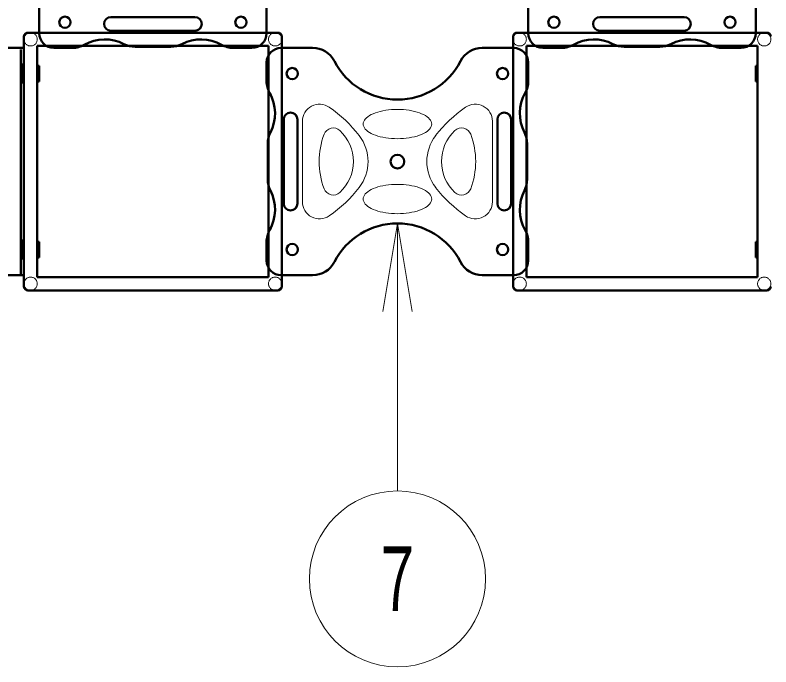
# Model space of a CAD drawing. Units: millimetres on the paper, scale 1:60. Extents: x -385 to 0, y -594 to 267.
# Drawn here: x -285.59 to -259.83, y 168.95 to 191.17 of the extents above; entities that cross this region are included whole.
import ezdxf
from ezdxf.enums import TextEntityAlignment as Align

# ---------------------------------------------------------------- set-up
doc = ezdxf.new("R2010")
doc.units = ezdxf.units.MM
doc.linetypes.add('USER1', pattern=[4.5, 2.5, -2])
doc.layers.add('LY_1', color=140, linetype='Continuous', lineweight=50)
doc.styles.add('ＭＳ ゴシック', font='')
doc.styles.get('ＭＳ ゴシック').set_extended_font_data('MS Gothic')

msp = doc.modelspace()

# ---------------------------------------------------------------- linework, layer by layer
at = {"layer": 'LY_1'}
for p, q in [((-284.768, 190.557), (-284.768, 191.625)), ((-277.018, 190.557), (-277.018, 191.625)), ((-268.101, 190.557), (-268.101, 191.625)), ((-260.351, 190.557), (-260.351, 191.625)), ((-279.46, 191.107), (-282.326, 191.107)), ((-262.793, 191.107), (-265.66, 191.107)), ((-279.46, 190.64), (-282.326, 190.64)), ((-262.793, 190.64), (-265.66, 190.64)), ((-285.286, 181.922), (-285.286, 190.442)), ((-285.153, 190.575), (-276.633, 190.575)), ((-276.5, 190.442), (-276.5, 181.922)), ((-268.62, 181.922), (-268.62, 190.442)), ((-268.486, 190.575), (-259.966, 190.575)), ((-284.833, 190.122), (-276.953, 190.122)), ((-284.833, 182.242), (-284.833, 190.122)), ((-281.5, 190.094), (-280.893, 190.094)), ((-280.286, 190.094), (-280.893, 190.094)), ((-276.953, 190.122), (-276.953, 182.242)), ((-268.166, 190.122), (-260.286, 190.122)), ((-268.166, 182.242), (-268.166, 190.122)), ((-264.833, 190.094), (-264.226, 190.094)), ((-263.619, 190.094), (-264.226, 190.094)), ((-260.286, 190.122), (-260.286, 182.242)), ((-285.286, 190.057), (-286.336, 190.057)), ((-285.393, 190.007), (-285.393, 182.357)), ((-283.637, 190.057), (-284.268, 190.057)), ((-278.149, 190.057), (-277.518, 190.057)), ((-276.518, 190.057), (-275.45, 190.057)), ((-268.601, 190.057), (-269.669, 190.057)), ((-266.97, 190.057), (-267.601, 190.057)), ((-261.482, 190.057), (-260.851, 190.057)), ((-285.286, 189.449), (-285.393, 189.449)), ((-285.346, 188.915), (-285.346, 189.449)), ((-285.286, 189.49), (-285.326, 189.49)), ((-284.773, 189.449), (-284.833, 189.449)), ((-284.773, 188.915), (-284.773, 189.449)), ((-277.018, 188.926), (-277.018, 189.557)), ((-268.101, 188.926), (-268.101, 189.557)), ((-260.346, 188.915), (-260.346, 189.449)), ((-260.346, 189.449), (-260.286, 189.449)), ((-285.286, 188.915), (-285.393, 188.915)), ((-285.286, 188.874), (-285.326, 188.874)), ((-284.773, 188.915), (-284.833, 188.915)), ((-260.346, 188.915), (-260.286, 188.915)), ((-276.435, 187.615), (-276.435, 184.749)), ((-275.968, 187.615), (-275.968, 184.749)), ((-269.151, 187.615), (-269.151, 184.749)), ((-268.685, 187.615), (-268.685, 184.749)), ((-276.981, 186.789), (-276.981, 186.182)), ((-268.139, 186.789), (-268.139, 186.182)), ((-276.981, 185.575), (-276.981, 186.182)), ((-268.139, 185.575), (-268.139, 186.182)), ((-285.286, 183.449), (-285.393, 183.449)), ((-285.346, 183.449), (-285.346, 182.915)), ((-285.286, 183.49), (-285.326, 183.49)), ((-284.773, 183.449), (-284.833, 183.449)), ((-284.773, 183.449), (-284.773, 182.915)), ((-277.018, 183.438), (-277.018, 182.807)), ((-268.101, 183.438), (-268.101, 182.807)), ((-260.346, 183.449), (-260.346, 182.915)), ((-260.346, 183.449), (-260.286, 183.449)), ((-285.286, 182.915), (-285.393, 182.915)), ((-285.286, 182.874), (-285.326, 182.874)), ((-284.773, 182.915), (-284.833, 182.915)), ((-260.346, 182.915), (-260.286, 182.915)), ((-285.301, 182.307), (-286.336, 182.307)), ((-276.953, 182.242), (-284.833, 182.242)), ((-276.518, 182.307), (-275.45, 182.307)), ((-268.601, 182.307), (-269.669, 182.307)), ((-260.286, 182.242), (-268.166, 182.242)), ((-276.633, 181.789), (-285.153, 181.789)), ((-259.966, 181.789), (-268.486, 181.789))]:
    msp.add_line(p, q, dxfattribs=at)
at = {"layer": 'LY_1', "color": 7, "lineweight": 13}
for p, q in [((-275.798, 184.81), (-275.798, 187.554)), ((-269.321, 184.81), (-269.321, 187.554)), ((-273.06, 181.071), (-272.56, 184.071)), ((-272.56, 184.071), (-272.06, 181.071)), ((-272.56, 184.071), (-272.56, 181.071)), ((-272.56, 184.071), (-272.56, 174.951))]:
    msp.add_line(p, q, dxfattribs=at)
for points in [[(-273.726, 187.46), (-273.722, 187.416), (-273.708, 187.373), (-273.686, 187.33), (-273.656, 187.289), (-273.617, 187.248), (-273.57, 187.21), (-273.515, 187.173), (-273.453, 187.138), (-273.385, 187.106), (-273.309, 187.077), (-273.229, 187.05), (-273.143, 187.027), (-273.053, 187.007), (-272.959, 186.99), (-272.861, 186.977), (-272.762, 186.967), (-272.661, 186.962), (-272.56, 186.96), (-272.458, 186.962), (-272.357, 186.967), (-272.258, 186.977), (-272.161, 186.99), (-272.066, 187.007), (-271.976, 187.027), (-271.89, 187.05), (-271.81, 187.077), (-271.735, 187.106), (-271.666, 187.138), (-271.604, 187.173), (-271.549, 187.21), (-271.502, 187.248), (-271.463, 187.289), (-271.433, 187.33), (-271.411, 187.373), (-271.397, 187.416), (-271.393, 187.46), (-271.397, 187.503), (-271.411, 187.547), (-271.433, 187.589), (-271.463, 187.631), (-271.502, 187.671), (-271.549, 187.71), (-271.604, 187.746), (-271.666, 187.781), (-271.735, 187.813), (-271.81, 187.843), (-271.89, 187.869), (-271.976, 187.893), (-272.066, 187.913), (-272.161, 187.93), (-272.258, 187.943), (-272.357, 187.952), (-272.458, 187.958), (-272.56, 187.96), (-272.661, 187.958), (-272.762, 187.952), (-272.861, 187.943), (-272.959, 187.93), (-273.053, 187.913), (-273.143, 187.893), (-273.229, 187.869), (-273.309, 187.843), (-273.385, 187.813), (-273.453, 187.781), (-273.515, 187.746), (-273.57, 187.71), (-273.617, 187.671), (-273.656, 187.631), (-273.686, 187.589), (-273.708, 187.547), (-273.722, 187.503)], [(-273.726, 184.904), (-273.722, 184.86), (-273.708, 184.817), (-273.686, 184.775), (-273.656, 184.733), (-273.617, 184.693), (-273.57, 184.654), (-273.515, 184.617), (-273.453, 184.583), (-273.385, 184.55), (-273.309, 184.521), (-273.229, 184.494), (-273.143, 184.471), (-273.053, 184.451), (-272.959, 184.434), (-272.861, 184.421), (-272.762, 184.412), (-272.661, 184.406), (-272.56, 184.404), (-272.458, 184.406), (-272.357, 184.412), (-272.258, 184.421), (-272.161, 184.434), (-272.066, 184.451), (-271.976, 184.471), (-271.89, 184.494), (-271.81, 184.521), (-271.735, 184.55), (-271.666, 184.583), (-271.604, 184.617), (-271.549, 184.654), (-271.502, 184.693), (-271.463, 184.733), (-271.433, 184.775), (-271.411, 184.817), (-271.397, 184.86), (-271.393, 184.904), (-271.397, 184.948), (-271.411, 184.991), (-271.433, 185.033), (-271.463, 185.075), (-271.502, 185.115), (-271.549, 185.154), (-271.604, 185.191), (-271.666, 185.225), (-271.735, 185.258), (-271.81, 185.287), (-271.89, 185.314), (-271.976, 185.337), (-272.066, 185.357), (-272.161, 185.374), (-272.258, 185.387), (-272.357, 185.396), (-272.458, 185.402), (-272.56, 185.404), (-272.661, 185.402), (-272.762, 185.396), (-272.861, 185.387), (-272.959, 185.374), (-273.053, 185.357), (-273.143, 185.337), (-273.229, 185.314), (-273.309, 185.287), (-273.385, 185.258), (-273.453, 185.225), (-273.515, 185.191), (-273.57, 185.154), (-273.617, 185.115), (-273.656, 185.075), (-273.686, 185.033), (-273.708, 184.991), (-273.722, 184.948)]]:
    msp.add_lwpolyline(points, close=True, dxfattribs=at)
at = {"layer": 'LY_1'}
for centre, radius in [((-283.893, 190.932), 0.192), ((-277.893, 190.932), 0.192), ((-267.226, 190.932), 0.192), ((-261.226, 190.932), 0.192), ((-276.143, 189.182), 0.192), ((-268.976, 189.182), 0.192), ((-272.56, 186.182), 0.233), ((-276.143, 183.182), 0.192), ((-268.976, 183.182), 0.192)]:
    msp.add_circle(centre, radius, dxfattribs=at)
at = {"layer": 'LY_1', "color": 7, "linetype": 'USER1', "lineweight": 13}
for centre in [(-285.06, 190.349), (-276.726, 190.349), (-268.393, 190.349), (-260.06, 190.349), (-285.06, 182.015), (-276.726, 182.015), (-268.393, 182.015), (-260.06, 182.015)]:
    msp.add_circle(centre, 0.227, dxfattribs=at)
at = {"layer": 'LY_1', "color": 7, "lineweight": 13}
msp.add_circle((-272.56, 171.951), 3, dxfattribs=at)
at = {"layer": 'LY_1'}
for centre, radius, start, end in [((-282.326, 190.874), 0.233, 90, 270), ((-279.46, 190.874), 0.233, 270, 90), ((-265.66, 190.874), 0.233, 90, 270), ((-262.793, 190.874), 0.233, 270, 90), ((-285.153, 190.442), 0.133, 90, 180), ((-284.268, 190.557), 0.5, 180, 270), ((-282.534, 188.916), 1.429, 62.8071, 119.1962), ((-279.252, 188.916), 1.429, 60.8038, 117.1929), ((-277.518, 190.557), 0.5, 270, 0), ((-276.633, 190.442), 0.133, 0, 90), ((-268.486, 190.442), 0.133, 90, 180), ((-267.601, 190.557), 0.5, 180, 270), ((-265.867, 188.916), 1.429, 62.8071, 119.1962), ((-262.586, 188.916), 1.429, 60.8038, 117.1929), ((-260.851, 190.557), 0.5, 270, 0), ((-259.966, 190.442), 0.133, 0, 90), ((-283.637, 190.89), 0.833, 270, 299.1962), ((-281.5, 190.928), 0.833, 242.8071, 270), ((-280.286, 190.928), 0.833, 270, 297.1929), ((-278.149, 190.89), 0.833, 240.8038, 270), ((-266.97, 190.89), 0.833, 270, 299.1962), ((-264.833, 190.928), 0.833, 242.8071, 270), ((-263.619, 190.928), 0.833, 270, 297.1929), ((-261.482, 190.89), 0.833, 240.8038, 270), ((-276.518, 189.557), 0.5, 90, 180), ((-275.45, 189.224), 0.833, 27.2117, 90), ((-269.669, 189.224), 0.833, 90, 152.7883), ((-268.601, 189.557), 0.5, 0, 90), ((-272.56, 190.71), 2.417, 207.2117, 332.7883), ((-285.326, 189.424), 0.0667, 90, 180), ((-285.326, 188.94), 0.0667, 180, 270), ((-276.185, 188.926), 0.833, 180, 209.1962), ((-268.935, 188.926), 0.833, 330.8038, 0), ((-278.159, 187.823), 1.429, 332.8071, 29.1962), ((-266.96, 187.823), 1.429, 150.8038, 207.1929), ((-276.201, 187.615), 0.233, 0, 180), ((-268.918, 187.615), 0.233, 0, 180), ((-276.147, 186.789), 0.833, 152.8071, 180), ((-268.972, 186.789), 0.833, 0, 27.1929), ((-276.147, 185.575), 0.833, 180, 207.1929), ((-268.972, 185.575), 0.833, 332.8071, 0), ((-278.159, 184.541), 1.429, 330.8038, 27.1929), ((-266.96, 184.541), 1.429, 152.8071, 209.1962), ((-276.201, 184.749), 0.233, 180, 0), ((-268.918, 184.749), 0.233, 180, 0), ((-272.56, 181.654), 2.417, 27.2117, 152.7883), ((-276.185, 183.438), 0.833, 150.8038, 180), ((-268.935, 183.438), 0.833, 0, 29.1962), ((-285.326, 183.424), 0.0667, 90, 180), ((-285.326, 182.94), 0.0667, 180, 270), ((-276.518, 182.807), 0.5, 180, 270), ((-275.45, 183.14), 0.833, 270, 332.7883), ((-269.669, 183.14), 0.833, 207.2117, 270), ((-268.601, 182.807), 0.5, 270, 0), ((-285.153, 181.922), 0.133, 180, 270), ((-276.633, 181.922), 0.133, 270, 0), ((-268.486, 181.922), 0.133, 180, 270), ((-259.966, 181.922), 0.133, 270, 0)]:
    msp.add_arc(centre, radius, start, end, dxfattribs=at)
at = {"layer": 'LY_1', "color": 7, "lineweight": 13}
for centre, radius, start, end in [((-275.215, 187.554), 0.583, 55.1553, 180), ((-277.548, 184.203), 4.667, 37.8346, 55.1553), ((-267.571, 184.203), 4.667, 124.8447, 142.1654), ((-269.904, 187.554), 0.583, 0, 124.8447), ((-274.746, 186.993), 0.333, 47.0818, 159.4705), ((-270.373, 186.993), 0.333, 20.5295, 132.9182), ((-272.581, 186.182), 2.645, 159.4705, 200.5295), ((-275.5, 186.182), 1.44, 312.9182, 47.0818), ((-275, 186.182), 1.44, 322.1654, 37.8346), ((-270.119, 186.182), 1.44, 142.1654, 217.8346), ((-269.619, 186.182), 1.44, 132.9182, 227.0818), ((-272.538, 186.182), 2.645, 339.4705, 20.5295), ((-274.746, 185.371), 0.333, 200.5295, 312.9182), ((-277.548, 188.161), 4.667, 304.8447, 322.1654), ((-267.571, 188.161), 4.667, 217.8346, 235.1553), ((-270.373, 185.371), 0.333, 227.0818, 339.4705), ((-275.215, 184.81), 0.583, 180, 304.8447), ((-269.904, 184.81), 0.583, 235.1553, 0)]:
    msp.add_arc(centre, radius, start, end, dxfattribs=at)

# ---------------------------------------------------------------- texts
at = {"layer": 'LY_1', "color": 7, "style": 'ＭＳ ゴシック', "width": 0.6}
msp.add_text('７', height=2.199, dxfattribs=at).set_placement((-272.56, 171.951), align=Align.MIDDLE_CENTER)

doc.saveas('drawing.dxf')
